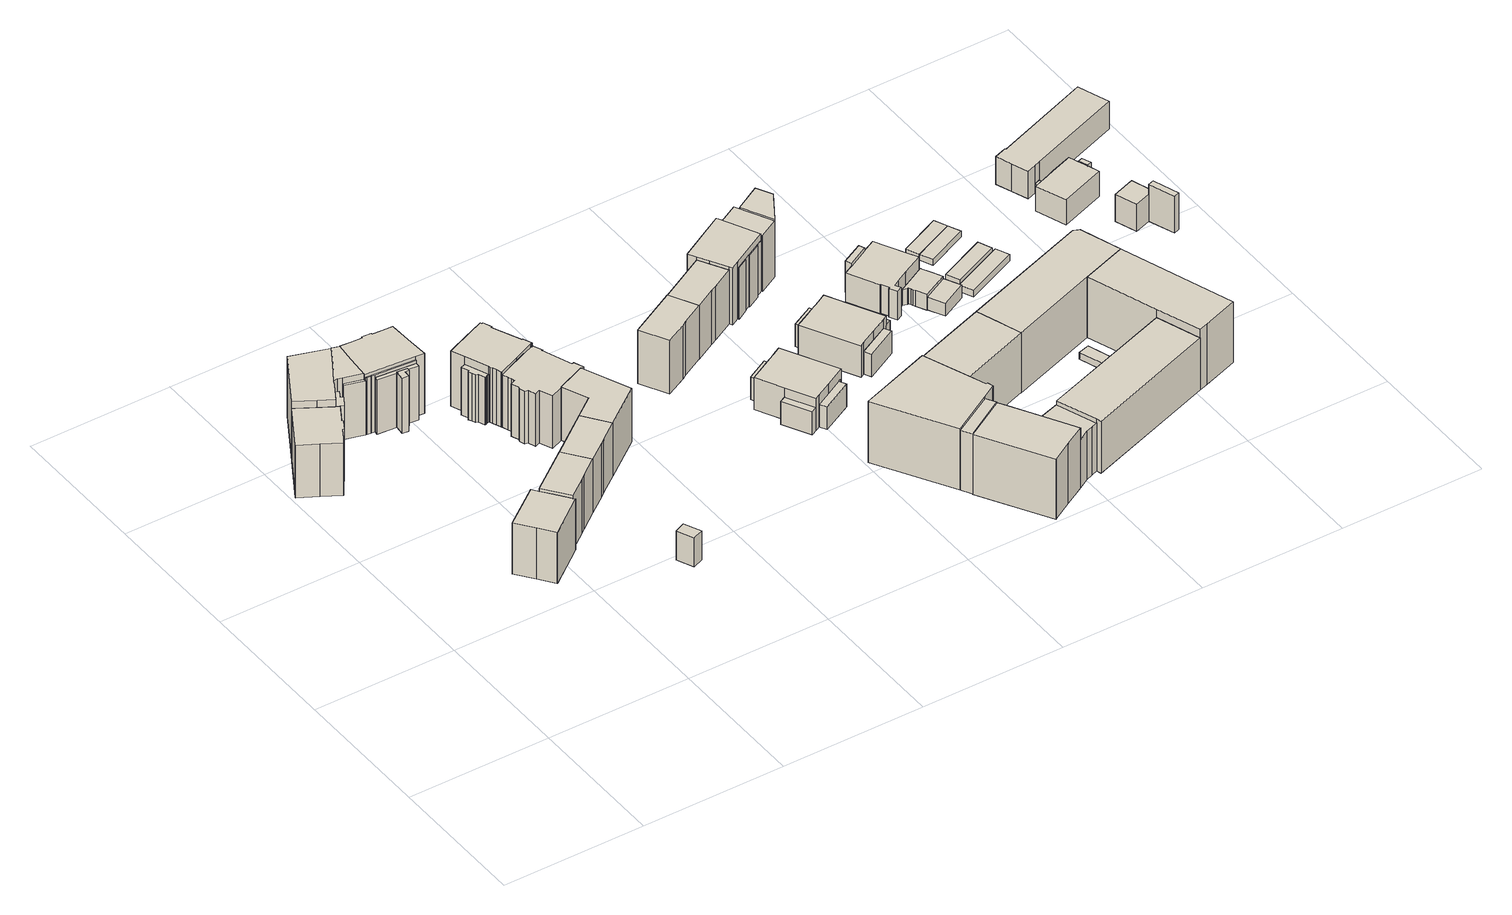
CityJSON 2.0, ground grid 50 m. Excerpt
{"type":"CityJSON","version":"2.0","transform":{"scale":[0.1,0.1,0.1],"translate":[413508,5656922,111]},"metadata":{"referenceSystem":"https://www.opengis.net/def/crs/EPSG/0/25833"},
"CityObjects":{
"building1":{"type":"Building","attributes":{"Dachtyp_tdc":"tdcGableRoof","Gemeindeschluessel":14612000,"Dachneigung":35.31,"QualitaetDacherkennung":73,"Geometrietyp2DReferenz":"3000","measuredHeight":22.69,"function":"31001_9998","roofType":"3100"},"geometry":[{"type":"Solid","lod":"1","boundaries":[[[[0,1,2,3,4,5,6,7,8,9,10,11,12,13]],[[14,15,16,17,18,19,20,21,22,23,24,25,26,27]],[[13,15,14,0]],[[12,16,15,13]],[[11,17,16,12]],[[10,18,17,11]],[[9,19,18,10]],[[8,20,19,9]],[[7,21,20,8]],[[6,22,21,7]],[[5,23,22,6]],[[4,24,23,5]],[[3,25,24,4]],[[2,26,25,3]],[[1,27,26,2]],[[0,14,27,1]]]]}]},
"building2":{"type":"Building","attributes":{"Dachtyp_tdc":"tdcGableRoof","Gemeindeschluessel":14612000,"Dachneigung":36.36,"QualitaetDacherkennung":55,"Geometrietyp2DReferenz":"3000","measuredHeight":22.21,"function":"31001_9998","roofType":"3100"},"geometry":[{"type":"Solid","lod":"1","boundaries":[[[[28,29,30,31,32,33,34,35,36,37]],[[38,39,40,41,42,43,44,45,46,47]],[[37,39,38,28]],[[36,40,39,37]],[[35,41,40,36]],[[34,42,41,35]],[[33,43,42,34]],[[32,44,43,33]],[[31,45,44,32]],[[30,46,45,31]],[[29,47,46,30]],[[28,38,47,29]]]]}]},
"building3":{"type":"Building","attributes":{"Gemeindeschluessel":14612000,"Geometrietyp2DReferenz":"3000","function":"31001_9998","roofType":"9999"},"children":["building3-1","building3-2","building3-3","building3-4"]},
"building3-1":{"type":"BuildingPart","attributes":{"Dachtyp_tdc":"tdcPolyFlatRoof","Dachneigung":39.65,"QualitaetDacherkennung":44,"Geometrietyp2DReferenz":"3000","measuredHeight":21.25,"roofType":"2100"},"parents":["building3"],"geometry":[{"type":"Solid","lod":"1","boundaries":[[[[48,49,50,51,52,53,54,55,56]],[[57,58,59,60,61,62,63,64,65]],[[56,58,57,48]],[[55,59,58,56]],[[54,60,59,55]],[[53,61,60,54]],[[52,62,61,53]],[[51,63,62,52]],[[50,64,63,51]],[[49,65,64,50]],[[48,57,65,49]]]]}]},
"building3-2":{"type":"BuildingPart","attributes":{"Dachtyp_tdc":"tdcPolyFlatRoof","Dachneigung":41.98,"QualitaetDacherkennung":33,"Geometrietyp2DReferenz":"3000","measuredHeight":20.98,"roofType":"2100"},"parents":["building3"],"geometry":[{"type":"Solid","lod":"1","boundaries":[[[[66,67,68,69]],[[70,71,72,73]],[[69,71,70,66]],[[68,72,71,69]],[[67,73,72,68]],[[66,70,73,67]]]]}]},
"building3-3":{"type":"BuildingPart","attributes":{"Dachtyp_tdc":"tdcGableRoof","Dachneigung":32.67,"QualitaetDacherkennung":78,"Geometrietyp2DReferenz":"3000","measuredHeight":25.45,"roofType":"3100"},"parents":["building3"],"geometry":[{"type":"Solid","lod":"1","boundaries":[[[[74,75,76,77,78,79,80,81]],[[82,83,84,85,86,87,72,71]],[[81,83,82,74]],[[80,84,83,81]],[[79,85,84,80]],[[78,86,85,79]],[[77,87,86,78]],[[76,72,87,77]],[[75,71,72,76]],[[74,82,71,75]]]]}]},
"building3-4":{"type":"BuildingPart","attributes":{"Dachtyp_tdc":"tdcHipAndGableRoof","Dachneigung":36.33,"QualitaetDacherkennung":55,"Geometrietyp2DReferenz":"3000","measuredHeight":25.47,"roofType":"5000"},"parents":["building3"],"geometry":[{"type":"Solid","lod":"1","boundaries":[[[[88,89,90,91,92,93,94]],[[57,95,96,97,85,83,58]],[[94,95,57,88]],[[93,96,95,94]],[[92,97,96,93]],[[91,85,97,92]],[[90,83,85,91]],[[89,58,83,90]],[[88,57,58,89]]]]}]},
"building4":{"type":"Building","attributes":{"Dachtyp_tdc":"tdcFreeFormRoof","Gemeindeschluessel":14612000,"Dachneigung":35.88,"QualitaetDacherkennung":90,"Geometrietyp2DReferenz":"3000","measuredHeight":22.36,"function":"31001_9998","roofType":"5000"},"geometry":[{"type":"Solid","lod":"1","boundaries":[[[[98,99,100,101,102,103]],[[44,104,105,106,107,46]],[[103,104,44,98]],[[102,105,104,103]],[[101,106,105,102]],[[100,107,106,101]],[[99,46,107,100]],[[98,44,46,99]]]]}]},
"building5":{"type":"Building","attributes":{"Dachtyp_tdc":"tdcPolyFlatRoof","Gemeindeschluessel":14612000,"Dachneigung":26.09,"QualitaetDacherkennung":48,"Geometrietyp2DReferenz":"3000","measuredHeight":21.82,"function":"31001_9998","roofType":"2100"},"geometry":[{"type":"Solid","lod":"1","boundaries":[[[[108,109,110,111,112,113]],[[114,115,116,117,118,119]],[[113,115,114,108]],[[112,116,115,113]],[[111,117,116,112]],[[110,118,117,111]],[[109,119,118,110]],[[108,114,119,109]]]]}]},
"building6":{"type":"Building","attributes":{"Gemeindeschluessel":14612000,"Geometrietyp2DReferenz":"3000","function":"31001_9998","roofType":"9999"},"children":["building6-1","building6-2","building6-3"]},
"building6-1":{"type":"BuildingPart","attributes":{"Dachtyp_tdc":"tdcPolyFlatRoof","Dachneigung":40.13,"QualitaetDacherkennung":38,"Geometrietyp2DReferenz":"3000","measuredHeight":21.19,"roofType":"2100"},"parents":["building6"],"geometry":[{"type":"Solid","lod":"1","boundaries":[[[[120,121,122,123,124,125]],[[126,127,128,129,130,131]],[[125,127,126,120]],[[124,128,127,125]],[[123,129,128,124]],[[122,130,129,123]],[[121,131,130,122]],[[120,126,131,121]]]]}]},
"building6-2":{"type":"BuildingPart","attributes":{"Dachtyp_tdc":"tdcGableRoof","Dachneigung":31.63,"QualitaetDacherkennung":46,"Geometrietyp2DReferenz":"3000","measuredHeight":25.55,"roofType":"3100"},"parents":["building6"],"geometry":[{"type":"Solid","lod":"1","boundaries":[[[[132,133,134,135,136,137,138,139,140,141,142,143,144]],[[145,146,86,147,148,149,150,151,152,153,154,155,156]],[[144,146,145,132]],[[143,86,146,144]],[[142,147,86,143]],[[141,148,147,142]],[[140,149,148,141]],[[139,150,149,140]],[[138,151,150,139]],[[137,152,151,138]],[[136,153,152,137]],[[135,154,153,136]],[[134,155,154,135]],[[133,156,155,134]],[[132,145,156,133]]]]}]},
"building6-3":{"type":"BuildingPart","attributes":{"Dachtyp_tdc":"tdcFreeFormRoof","Dachneigung":65.39,"QualitaetDacherkennung":23,"Geometrietyp2DReferenz":"3000","measuredHeight":21.94,"roofType":"5000"},"parents":["building6"],"geometry":[{"type":"Solid","lod":"1","boundaries":[[[[157,158,159,160,161,162,163,164]],[[165,166,73,145,156,126,131,167]],[[164,166,165,157]],[[163,73,166,164]],[[162,145,73,163]],[[161,156,145,162]],[[160,126,156,161]],[[159,131,126,160]],[[158,167,131,159]],[[157,165,167,158]]]]}]},
"building7":{"type":"Building","attributes":{"Dachtyp_tdc":"tdcPolyFlatRoof","Gemeindeschluessel":14612000,"Dachneigung":0,"QualitaetDacherkennung":71,"Geometrietyp2DReferenz":"3000","measuredHeight":11.04,"function":"31001_9998","roofType":"1000"},"geometry":[{"type":"Solid","lod":"1","boundaries":[[[[168,169,170,171]],[[172,173,174,175]],[[171,173,172,168]],[[170,174,173,171]],[[169,175,174,170]],[[168,172,175,169]]]]}]},
"building8":{"type":"Building","attributes":{"Dachtyp_tdc":"tdcFreeFormRoof","Gemeindeschluessel":14612000,"Dachneigung":35.98,"QualitaetDacherkennung":86,"Geometrietyp2DReferenz":"3000","measuredHeight":22.33,"function":"31001_9998","roofType":"5000"},"geometry":[{"type":"Solid","lod":"1","boundaries":[[[[176,177,178,179,180,181]],[[182,183,184,185,186,187]],[[181,183,182,176]],[[180,184,183,181]],[[179,185,184,180]],[[178,186,185,179]],[[177,187,186,178]],[[176,182,187,177]]]]}]},
"building9":{"type":"Building","attributes":{"Gemeindeschluessel":14612000,"Geometrietyp2DReferenz":"3000","function":"31001_9998","roofType":"9999"},"children":["building9-1","building9-2"]},
"building9-1":{"type":"BuildingPart","attributes":{"Dachtyp_tdc":"tdcGableRoof","Dachneigung":42.3,"QualitaetDacherkennung":23,"Geometrietyp2DReferenz":"3000","measuredHeight":20.01,"roofType":"3100"},"parents":["building9"],"geometry":[{"type":"Solid","lod":"1","boundaries":[[[[188,189,190,191,192,193,194,195,196,197,198,199,200]],[[201,202,203,204,205,206,207,208,209,210,211,212,213]],[[200,201,213,188]],[[199,202,201,200]],[[198,203,202,199]],[[197,204,203,198]],[[196,205,204,197]],[[195,206,205,196]],[[194,207,206,195]],[[193,208,207,194]],[[192,209,208,193]],[[191,210,209,192]],[[190,211,210,191]],[[189,212,211,190]],[[188,213,212,189]]]]}]},
"building9-2":{"type":"BuildingPart","attributes":{"Dachtyp_tdc":"tdcGableRoof","Dachneigung":34.05,"QualitaetDacherkennung":69,"Geometrietyp2DReferenz":"3000","measuredHeight":23.84,"roofType":"3100"},"parents":["building9"],"geometry":[{"type":"Solid","lod":"1","boundaries":[[[[214,215,216,217,218,219,220,221,222,223,224,225,226,227,228,229,230,231,232,233,234]],[[235,236,237,213,211,238,239,240,241,242,243,244,245,246,247,248,249,250,251,252,253]],[[234,236,235,214]],[[233,237,236,234]],[[232,213,237,233]],[[231,211,213,232]],[[230,238,211,231]],[[229,239,238,230]],[[228,240,239,229]],[[227,241,240,228]],[[226,242,241,227]],[[225,243,242,226]],[[224,244,243,225]],[[223,245,244,224]],[[222,246,245,223]],[[221,247,246,222]],[[220,248,247,221]],[[219,249,248,220]],[[218,250,249,219]],[[217,251,250,218]],[[216,252,251,217]],[[215,253,252,216]],[[214,235,253,215]]]]}]},
"building10":{"type":"Building","attributes":{"Dachtyp_tdc":"tdcFreeFormRoof","Gemeindeschluessel":14612000,"Dachneigung":34.98,"QualitaetDacherkennung":69,"Geometrietyp2DReferenz":"3000","measuredHeight":23.75,"function":"31001_9998","roofType":"5000"},"geometry":[{"type":"Solid","lod":"1","boundaries":[[[[254,255,256,257,258,259,260,261,262,263,264,265,266,267,268,269,270,271,272,273,274,275,276,277,278,279,280]],[[281,282,283,284,285,252,250,286,287,288,289,290,291,292,293,294,295,296,297,298,299,300,301,302,303,304,305]],[[280,282,281,254]],[[279,283,282,280]],[[278,284,283,279]],[[277,285,284,278]],[[276,252,285,277]],[[275,250,252,276]],[[274,286,250,275]],[[273,287,286,274]],[[272,288,287,273]],[[271,289,288,272]],[[270,290,289,271]],[[269,291,290,270]],[[268,292,291,269]],[[267,293,292,268]],[[266,294,293,267]],[[265,295,294,266]],[[264,296,295,265]],[[263,297,296,264]],[[262,298,297,263]],[[261,299,298,262]],[[260,300,299,261]],[[259,301,300,260]],[[258,302,301,259]],[[257,303,302,258]],[[256,304,303,257]],[[255,305,304,256]],[[254,281,305,255]]]]}]},
"building11":{"type":"Building","attributes":{"Dachtyp_tdc":"tdcFreeFormRoof","Gemeindeschluessel":14612000,"Dachneigung":35.42,"QualitaetDacherkennung":85,"Geometrietyp2DReferenz":"3000","measuredHeight":22.33,"function":"31001_9998","roofType":"5000"},"geometry":[{"type":"Solid","lod":"1","boundaries":[[[[306,307,308,309,310,311,312,313]],[[183,314,315,316,317,318,319,184]],[[313,314,183,306]],[[312,315,314,313]],[[311,316,315,312]],[[310,317,316,311]],[[309,318,317,310]],[[308,319,318,309]],[[307,184,319,308]],[[306,183,184,307]]]]}]},
"building12":{"type":"Building","attributes":{"Dachtyp_tdc":"tdcFreeFormRoof","Gemeindeschluessel":14612000,"Dachneigung":34.16,"QualitaetDacherkennung":70,"Geometrietyp2DReferenz":"3000","measuredHeight":22.18,"function":"31001_9998","roofType":"5000"},"geometry":[{"type":"Solid","lod":"1","boundaries":[[[[320,321,322,323,324,325]],[[326,327,328,329,330,331]],[[325,327,326,320]],[[324,328,327,325]],[[323,329,328,324]],[[322,330,329,323]],[[321,331,330,322]],[[320,326,331,321]]]]}]},
"building13":{"type":"Building","attributes":{"Gemeindeschluessel":14612000,"Geometrietyp2DReferenz":"3000","function":"31001_9998","roofType":"9999"},"children":["building13-1","building13-2","building13-3","building13-4"]},
"building13-1":{"type":"BuildingPart","attributes":{"Dachtyp_tdc":"tdcPolyFlatRoof","Dachneigung":0,"QualitaetDacherkennung":29,"Geometrietyp2DReferenz":"3000","measuredHeight":8.65,"roofType":"1000"},"parents":["building13"],"geometry":[{"type":"Solid","lod":"1","boundaries":[[[[332,333,334,335]],[[336,337,338,339]],[[334,337,336,335]],[[333,338,337,334]],[[332,339,338,333]],[[335,336,339,332]]]]}]},
"building13-2":{"type":"BuildingPart","attributes":{"Dachtyp_tdc":"tdcGableRoof","Dachneigung":13.78,"QualitaetDacherkennung":49,"Geometrietyp2DReferenz":"3000","measuredHeight":13.21,"roofType":"3100"},"parents":["building13"],"geometry":[{"type":"Solid","lod":"1","boundaries":[[[[340,341,342,343,344,345,346,347,348,349,350]],[[351,352,353,336,354,339,355,356,357,358,359]],[[350,352,351,340]],[[349,353,352,350]],[[348,336,353,349]],[[347,354,336,348]],[[346,339,354,347]],[[345,355,339,346]],[[344,356,355,345]],[[343,357,356,344]],[[342,358,357,343]],[[341,359,358,342]],[[340,351,359,341]]]]}]},
"building13-3":{"type":"BuildingPart","attributes":{"Dachtyp_tdc":"tdcPolyFlatRoof","Dachneigung":0,"QualitaetDacherkennung":49,"Geometrietyp2DReferenz":"3000","measuredHeight":8.62,"roofType":"1000"},"parents":["building13"],"geometry":[{"type":"Solid","lod":"1","boundaries":[[[[360,361,362,363]],[[364,352,351,365]],[[363,352,364,360]],[[362,351,352,363]],[[361,365,351,362]],[[360,364,365,361]]]]}]},
"building13-4":{"type":"BuildingPart","attributes":{"Dachtyp_tdc":"tdcPolyFlatRoof","Dachneigung":0,"QualitaetDacherkennung":51,"Geometrietyp2DReferenz":"3000","measuredHeight":8.68,"roofType":"1000"},"parents":["building13"],"geometry":[{"type":"Solid","lod":"1","boundaries":[[[[366,367,368,369,370]],[[371,359,357,372,373]],[[370,359,371,366]],[[369,357,359,370]],[[368,372,357,369]],[[367,373,372,368]],[[366,371,373,367]]]]}]},
"building14":{"type":"Building","attributes":{"Dachtyp_tdc":"tdcFreeFormRoof","Gemeindeschluessel":14612000,"Dachneigung":34.23,"QualitaetDacherkennung":70,"Geometrietyp2DReferenz":"3000","measuredHeight":22.26,"function":"31001_9998","roofType":"5000"},"geometry":[{"type":"Solid","lod":"1","boundaries":[[[[374,375,376,377,378,379]],[[380,381,382,383,384,385]],[[379,381,380,374]],[[378,382,381,379]],[[377,383,382,378]],[[376,384,383,377]],[[375,385,384,376]],[[374,380,385,375]]]]}]},
"building15":{"type":"Building","attributes":{"Gemeindeschluessel":14612000,"Geometrietyp2DReferenz":"3000","function":"31001_9998","roofType":"9999"},"children":["building15-1","building15-2","building15-3"]},
"building15-1":{"type":"BuildingPart","attributes":{"Dachtyp_tdc":"tdcTentRoof","Dachneigung":13.15,"QualitaetDacherkennung":37,"Geometrietyp2DReferenz":"3000","measuredHeight":24.81,"roofType":"3500"},"parents":["building15"],"geometry":[{"type":"Solid","lod":"1","boundaries":[[[[386,387,388,389,390,391,392,393,394]],[[395,396,397,398,399,400,401,402,403]],[[394,396,395,386]],[[393,397,396,394]],[[392,398,397,393]],[[391,399,398,392]],[[390,400,399,391]],[[389,401,400,390]],[[388,402,401,389]],[[387,403,402,388]],[[386,395,403,387]]]]}]},
"building15-2":{"type":"BuildingPart","attributes":{"Dachtyp_tdc":"tdcGableRoof","Dachneigung":13.7,"QualitaetDacherkennung":75,"Geometrietyp2DReferenz":"3000","measuredHeight":23.92,"roofType":"3100"},"parents":["building15"],"geometry":[{"type":"Solid","lod":"1","boundaries":[[[[404,405,406,407,408,409]],[[396,410,395,411,412,413]],[[409,410,396,404]],[[408,395,410,409]],[[407,411,395,408]],[[406,412,411,407]],[[405,413,412,406]],[[404,396,413,405]]]]}]},
"building15-3":{"type":"BuildingPart","attributes":{"Dachtyp_tdc":"tdcCutGableRoof","Dachneigung":13.79,"QualitaetDacherkennung":59,"Geometrietyp2DReferenz":"3000","measuredHeight":23.78,"roofType":"9999"},"parents":["building15"],"geometry":[{"type":"Solid","lod":"1","boundaries":[[[[414,415,416,417]],[[418,402,401,419]],[[417,402,418,414]],[[416,401,402,417]],[[415,419,401,416]],[[414,418,419,415]]]]}]},
"building16":{"type":"Building","attributes":{"Gemeindeschluessel":14612000,"Geometrietyp2DReferenz":"3000","function":"31001_9998","roofType":"9999"},"children":["building16-1","building16-2","building16-3"]},
"building16-1":{"type":"BuildingPart","attributes":{"Dachtyp_tdc":"tdcGableRoof","Dachneigung":25.93,"QualitaetDacherkennung":71,"Geometrietyp2DReferenz":"3000","measuredHeight":23.62,"roofType":"3100"},"parents":["building16"],"geometry":[{"type":"Solid","lod":"1","boundaries":[[[[420,421,422,423,424,425,426,427,428,429,430]],[[431,432,433,434,435,436,437,438,439,440,441]],[[430,432,431,420]],[[429,433,432,430]],[[428,434,433,429]],[[427,435,434,428]],[[426,436,435,427]],[[425,437,436,426]],[[424,438,437,425]],[[423,439,438,424]],[[422,440,439,423]],[[421,441,440,422]],[[420,431,441,421]]]]}]},
"building16-2":{"type":"BuildingPart","attributes":{"Dachtyp_tdc":"tdcPolyFlatRoof","Dachneigung":13.48,"QualitaetDacherkennung":4,"Geometrietyp2DReferenz":"3000","measuredHeight":21.33,"roofType":"2100"},"parents":["building16"],"geometry":[{"type":"Solid","lod":"1","boundaries":[[[[442,443,444,445,446,447,448,449,450,451]],[[440,452,453,454,455,456,457,458,459,441]],[[451,452,440,442]],[[450,453,452,451]],[[449,454,453,450]],[[448,455,454,449]],[[447,456,455,448]],[[446,457,456,447]],[[445,458,457,446]],[[444,459,458,445]],[[443,441,459,444]],[[442,440,441,443]]]]}]},
"building16-3":{"type":"BuildingPart","attributes":{"Dachtyp_tdc":"tdcPolyFlatRoof","Dachneigung":0,"QualitaetDacherkennung":0,"Geometrietyp2DReferenz":"3000","measuredHeight":3.02,"roofType":"9999"},"parents":["building16"],"geometry":[{"type":"Solid","lod":"1","boundaries":[[[[460,461,462,463,464,465,466,467,468,469,470]],[[471,472,473,474,475,476,477,478,479,436,435]],[[470,472,471,460]],[[469,473,472,470]],[[468,474,473,469]],[[467,475,474,468]],[[466,476,475,467]],[[465,477,476,466]],[[464,478,477,465]],[[463,479,478,464]],[[462,436,479,463]],[[461,435,436,462]],[[460,471,435,461]]]]}]},
"building17":{"type":"Building","attributes":{"Gemeindeschluessel":14612000,"Geometrietyp2DReferenz":"3000","function":"31001_9998","roofType":"9999"},"children":["building17-1","building17-2","building17-3","building17-4"]},
"building17-1":{"type":"BuildingPart","attributes":{"Dachtyp_tdc":"tdcPolyFlatRoof","Dachneigung":0,"QualitaetDacherkennung":28,"Geometrietyp2DReferenz":"3000","measuredHeight":8.62,"roofType":"1000"},"parents":["building17"],"geometry":[{"type":"Solid","lod":"1","boundaries":[[[[480,481,482,483]],[[484,485,486,487]],[[483,485,484,480]],[[482,486,485,483]],[[481,487,486,482]],[[480,484,487,481]]]]}]},
"building17-2":{"type":"BuildingPart","attributes":{"Dachtyp_tdc":"tdcPolyFlatRoof","Dachneigung":0,"QualitaetDacherkennung":45,"Geometrietyp2DReferenz":"3000","measuredHeight":8.62,"roofType":"1000"},"parents":["building17"],"geometry":[{"type":"Solid","lod":"1","boundaries":[[[[488,489,490,491]],[[492,493,494,495]],[[491,493,492,488]],[[490,494,493,491]],[[489,495,494,490]],[[488,492,495,489]]]]}]},
"building17-3":{"type":"BuildingPart","attributes":{"Dachtyp_tdc":"tdcPolyFlatRoof","Dachneigung":0,"QualitaetDacherkennung":46,"Geometrietyp2DReferenz":"3000","measuredHeight":8.62,"roofType":"1000"},"parents":["building17"],"geometry":[{"type":"Solid","lod":"1","boundaries":[[[[496,497,498,499]],[[500,501,502,503]],[[499,501,500,496]],[[498,502,501,499]],[[497,503,502,498]],[[496,500,503,497]]]]}]},
"building17-4":{"type":"BuildingPart","attributes":{"Dachtyp_tdc":"tdcGableRoof","Dachneigung":15.71,"QualitaetDacherkennung":50,"Geometrietyp2DReferenz":"3000","measuredHeight":13.18,"roofType":"3100"},"parents":["building17"],"geometry":[{"type":"Solid","lod":"1","boundaries":[[[[504,505,506,507,508,509,510,511,512,513,514]],[[515,516,484,517,487,518,492,495,500,519,503]],[[514,516,515,504]],[[513,484,516,514]],[[512,517,484,513]],[[511,487,517,512]],[[510,518,487,511]],[[509,492,518,510]],[[508,495,492,509]],[[507,500,495,508]],[[506,519,500,507]],[[505,503,519,506]],[[504,515,503,505]]]]}]},
"building18":{"type":"Building","attributes":{"Gemeindeschluessel":14612000,"Geometrietyp2DReferenz":"3000","function":"31001_9998","roofType":"9999"},"children":["building18-1","building18-2"]},
"building18-1":{"type":"BuildingPart","attributes":{"Dachtyp_tdc":"tdcFreeFormRoof","Dachneigung":26.06,"QualitaetDacherkennung":62,"Geometrietyp2DReferenz":"3000","measuredHeight":22.96,"roofType":"5000"},"parents":["building18"],"geometry":[{"type":"Solid","lod":"1","boundaries":[[[[520,521,522,523,524]],[[525,526,452,527,528]],[[524,526,525,520]],[[523,452,526,524]],[[522,527,452,523]],[[521,528,527,522]],[[520,525,528,521]]]]}]},
"building18-2":{"type":"BuildingPart","attributes":{"Dachtyp_tdc":"tdcFreeFormRoof","Dachneigung":39.88,"QualitaetDacherkennung":30,"Geometrietyp2DReferenz":"3000","measuredHeight":23.99,"roofType":"5000"},"parents":["building18"],"geometry":[{"type":"Solid","lod":"1","boundaries":[[[[529,530,531,532]],[[533,534,535,536]],[[532,534,533,529]],[[531,535,534,532]],[[530,536,535,531]],[[529,533,536,530]]]]}]},
"building19":{"type":"Building","attributes":{"Gemeindeschluessel":14612000,"Geometrietyp2DReferenz":"3000","function":"31001_9998","roofType":"9999"},"children":["building19-1","building19-2","building19-3","building19-4","building19-5","building19-6"]},
"building19-1":{"type":"BuildingPart","attributes":{"Dachtyp_tdc":"tdcGableRoof","Dachneigung":13.9,"QualitaetDacherkennung":76,"Geometrietyp2DReferenz":"3000","measuredHeight":20.76,"roofType":"3100"},"parents":["building19"],"geometry":[{"type":"Solid","lod":"1","boundaries":[[[[537,538,539,540,541]],[[542,543,544,545,546]],[[541,543,542,537]],[[540,544,543,541]],[[539,545,544,540]],[[538,546,545,539]],[[537,542,546,538]]]]}]},
"building19-2":{"type":"BuildingPart","attributes":{"Dachtyp_tdc":"tdcHipAndGableRoof","Dachneigung":26.13,"QualitaetDacherkennung":16,"Geometrietyp2DReferenz":"3000","measuredHeight":20.29,"roofType":"5000"},"parents":["building19"],"geometry":[{"type":"Solid","lod":"1","boundaries":[[[[547,548,549,550,551,552,553]],[[554,555,556,557,544,543,558]],[[553,555,554,547]],[[552,556,555,553]],[[551,557,556,552]],[[550,544,557,551]],[[549,543,544,550]],[[548,558,543,549]],[[547,554,558,548]]]]}]},
"building19-3":{"type":"BuildingPart","attributes":{"Dachtyp_tdc":"tdcGableRoof","Dachneigung":13.88,"QualitaetDacherkennung":68,"Geometrietyp2DReferenz":"3000","measuredHeight":23.99,"roofType":"3100"},"parents":["building19"],"geometry":[{"type":"Solid","lod":"1","boundaries":[[[[559,560,561,562,563,564]],[[565,566,546,545,567,568]],[[564,566,565,559]],[[563,546,566,564]],[[562,545,546,563]],[[561,567,545,562]],[[560,568,567,561]],[[559,565,568,560]]]]}]},
"building19-4":{"type":"BuildingPart","attributes":{"Dachtyp_tdc":"tdcGableRoof","Dachneigung":13.02,"QualitaetDacherkennung":53,"Geometrietyp2DReferenz":"3000","measuredHeight":23.73,"roofType":"3100"},"parents":["building19"],"geometry":[{"type":"Solid","lod":"1","boundaries":[[[[569,570,571,572,573,574,575,576,577]],[[556,555,578,579,580,581,582,583,584]],[[577,556,584,569]],[[576,555,556,577]],[[575,578,555,576]],[[574,579,578,575]],[[573,580,579,574]],[[572,581,580,573]],[[571,582,581,572]],[[570,583,582,571]],[[569,584,583,570]]]]}]},
"building19-5":{"type":"BuildingPart","attributes":{"Dachtyp_tdc":"tdcPolyFlatRoof","Dachneigung":0,"QualitaetDacherkennung":66,"Geometrietyp2DReferenz":"3000","measuredHeight":4.47,"roofType":"1000"},"parents":["building19"],"geometry":[{"type":"Solid","lod":"1","boundaries":[[[[585,586,587,588]],[[556,584,589,557]],[[588,584,556,585]],[[587,589,584,588]],[[586,557,589,587]],[[585,556,557,586]]]]}]},
"building19-6":{"type":"BuildingPart","attributes":{"Dachtyp_tdc":"tdcFreeFormRoof","Dachneigung":13.72,"QualitaetDacherkennung":58,"Geometrietyp2DReferenz":"3000","measuredHeight":23.98,"roofType":"5000"},"parents":["building19"],"geometry":[{"type":"Solid","lod":"1","boundaries":[[[[560,590,591,407,405,561]],[[568,567,592,593,594,595]],[[561,567,568,560]],[[405,592,567,561]],[[407,593,592,405]],[[591,594,593,407]],[[590,595,594,591]],[[560,568,595,590]]]]}]},
"building20":{"type":"Building","attributes":{"Gemeindeschluessel":14612000,"Geometrietyp2DReferenz":"3000","function":"31001_9998","roofType":"9999"},"children":["building20-1","building20-2","building20-3","building20-4"]},
"building20-1":{"type":"BuildingPart","attributes":{"Dachtyp_tdc":"tdcHipAndGableRoof","Dachneigung":12.55,"QualitaetDacherkennung":62,"Geometrietyp2DReferenz":"3000","measuredHeight":6.81,"roofType":"5000"},"parents":["building20"],"geometry":[{"type":"Solid","lod":"1","boundaries":[[[[596,597,598,599,600,601,602,603,604,605,606,607,608,609,610,611]],[[612,613,614,615,616,617,618,619,620,621,622,623,624,625,626,627]],[[611,613,612,596]],[[610,614,613,611]],[[609,615,614,610]],[[608,616,615,609]],[[607,617,616,608]],[[606,618,617,607]],[[605,619,618,606]],[[604,620,619,605]],[[603,621,620,604]],[[602,622,621,603]],[[601,623,622,602]],[[600,624,623,601]],[[599,625,624,600]],[[598,626,625,599]],[[597,627,626,598]],[[596,612,627,597]]]]}]},
"building20-2":{"type":"BuildingPart","attributes":{"Dachtyp_tdc":"tdcPolyFlatRoof","Dachneigung":19.12,"QualitaetDacherkennung":31,"Geometrietyp2DReferenz":"3000","measuredHeight":12.17,"roofType":"2100"},"parents":["building20"],"geometry":[{"type":"Solid","lod":"1","boundaries":[[[[628,629,630,631]],[[632,633,634,635]],[[631,633,632,628]],[[630,634,633,631]],[[629,635,634,630]],[[628,632,635,629]]]]}]},
"building20-3":{"type":"BuildingPart","attributes":{"Dachtyp_tdc":"tdcGableRoof","Dachneigung":19.13,"QualitaetDacherkennung":29,"Geometrietyp2DReferenz":"3000","measuredHeight":12.84,"roofType":"3100"},"parents":["building20"],"geometry":[{"type":"Solid","lod":"1","boundaries":[[[[636,637,638,639,640,641,642,643,644,645,646,647,648,649,650,651,652,653,654,655]],[[656,657,658,659,660,626,661,624,623,662,663,664,665,666,667,668,669,634,670,633]],[[655,657,656,636]],[[654,658,657,655]],[[653,659,658,654]],[[652,660,659,653]],[[651,626,660,652]],[[650,661,626,651]],[[649,624,661,650]],[[648,623,624,649]],[[647,662,623,648]],[[646,663,662,647]],[[645,664,663,646]],[[644,665,664,645]],[[643,666,665,644]],[[642,667,666,643]],[[641,668,667,642]],[[640,669,668,641]],[[639,634,669,640]],[[638,670,634,639]],[[637,633,670,638]],[[636,656,633,637]]]]}]},
"building20-4":{"type":"BuildingPart","attributes":{"Dachtyp_tdc":"tdcFreeFormRoof","Dachneigung":55.84,"QualitaetDacherkennung":17,"Geometrietyp2DReferenz":"3000","measuredHeight":6.13,"roofType":"5000"},"parents":["building20"],"geometry":[{"type":"Solid","lod":"1","boundaries":[[[[671,672,673,674]],[[675,626,660,676]],[[674,626,675,671]],[[673,660,626,674]],[[672,676,660,673]],[[671,675,676,672]]]]}]},
"building21":{"type":"Building","attributes":{"Dachtyp_tdc":"tdcPolyFlatRoof","Gemeindeschluessel":14612000,"Dachneigung":0,"QualitaetDacherkennung":0,"Geometrietyp2DReferenz":"3000","BezugspunktDach":"2000","measuredHeight":3,"function":"31001_2463"},"geometry":[{"type":"Solid","lod":"1","boundaries":[[[[677,678,679,680]],[[681,682,683,684]],[[680,682,681,677]],[[679,683,682,680]],[[678,684,683,679]],[[677,681,684,678]]]]}]},
"building22":{"type":"Building","attributes":{"Dachtyp_tdc":"tdcPolyFlatRoof","Gemeindeschluessel":14612000,"Dachneigung":0,"QualitaetDacherkennung":55,"Geometrietyp2DReferenz":"3000","measuredHeight":4.94,"function":"31001_9998","roofType":"1000"},"geometry":[{"type":"Solid","lod":"1","boundaries":[[[[685,686,687,688]],[[689,690,691,692]],[[688,690,689,685]],[[687,691,690,688]],[[686,692,691,687]],[[685,689,692,686]]]]}]},
"building23":{"type":"Building","attributes":{"Dachtyp_tdc":"tdcPolyFlatRoof","Gemeindeschluessel":14612000,"Dachneigung":0,"QualitaetDacherkennung":92,"Geometrietyp2DReferenz":"3000","measuredHeight":2.58,"function":"31001_9998","roofType":"1000"},"geometry":[{"type":"Solid","lod":"1","boundaries":[[[[693,694,695,696]],[[697,698,699,700]],[[696,698,697,693]],[[695,699,698,696]],[[694,700,699,695]],[[693,697,700,694]]]]}]},
"building24":{"type":"Building","attributes":{"Dachtyp_tdc":"tdcPolyFlatRoof","Gemeindeschluessel":14612000,"Dachneigung":3.71,"QualitaetDacherkennung":80,"Geometrietyp2DReferenz":"3000","measuredHeight":2.63,"function":"31001_2463","roofType":"2100"},"geometry":[{"type":"Solid","lod":"1","boundaries":[[[[701,702,703,704]],[[705,706,707,708]],[[704,706,705,701]],[[703,707,706,704]],[[702,708,707,703]],[[701,705,708,702]]]]}]},
"building25":{"type":"Building","attributes":{"Dachtyp_tdc":"tdcPolyFlatRoof","Gemeindeschluessel":14612000,"Dachneigung":3,"QualitaetDacherkennung":70,"Geometrietyp2DReferenz":"3000","measuredHeight":2.37,"function":"31001_2463","roofType":"2100"},"geometry":[{"type":"Solid","lod":"1","boundaries":[[[[709,710,711,712]],[[713,714,715,716]],[[712,714,713,709]],[[711,715,714,712]],[[710,716,715,711]],[[709,713,716,710]]]]}]},
"building26":{"type":"Building","attributes":{"Dachtyp_tdc":"tdcPolyFlatRoof","Gemeindeschluessel":14612000,"Dachneigung":0,"QualitaetDacherkennung":83,"Geometrietyp2DReferenz":"3000","measuredHeight":2.26,"function":"31001_2463","roofType":"1000"},"geometry":[{"type":"Solid","lod":"1","boundaries":[[[[717,718,719,720]],[[721,722,723,724]],[[720,722,721,717]],[[719,723,722,720]],[[718,724,723,719]],[[717,721,724,718]]]]}]},
"building27":{"type":"Building","attributes":{"Dachtyp_tdc":"tdcPolyFlatRoof","Gemeindeschluessel":14612000,"Dachneigung":3.03,"QualitaetDacherkennung":76,"Geometrietyp2DReferenz":"3000","measuredHeight":2.35,"function":"31001_2463","roofType":"2100"},"geometry":[{"type":"Solid","lod":"1","boundaries":[[[[725,726,727,728]],[[729,730,731,732]],[[728,730,729,725]],[[727,731,730,728]],[[726,732,731,727]],[[725,729,732,726]]]]}]},
"building28":{"type":"Building","attributes":{"Dachtyp_tdc":"tdcPolyFlatRoof","Gemeindeschluessel":14612000,"Dachneigung":3.12,"QualitaetDacherkennung":85,"Geometrietyp2DReferenz":"3000","measuredHeight":2.38,"function":"31001_2463","roofType":"2100"},"geometry":[{"type":"Solid","lod":"1","boundaries":[[[[726,725,733,734]],[[732,735,736,729]],[[734,735,732,726]],[[733,736,735,734]],[[725,729,736,733]],[[726,732,729,725]]]]}]},
"building29":{"type":"Building","attributes":{"Gemeindeschluessel":14612000,"Geometrietyp2DReferenz":"3000","function":"31001_9998","roofType":"9999"},"children":["building29-1","building29-2"]},
"building29-1":{"type":"BuildingPart","attributes":{"Dachtyp_tdc":"tdcPolyFlatRoof","Dachneigung":0,"QualitaetDacherkennung":58,"Geometrietyp2DReferenz":"3000","measuredHeight":10.18,"roofType":"1000"},"parents":["building29"],"geometry":[{"type":"Solid","lod":"1","boundaries":[[[[737,738,739,740,741,742]],[[743,744,745,746,747,748]],[[742,744,743,737]],[[741,745,744,742]],[[740,746,745,741]],[[739,747,746,740]],[[738,748,747,739]],[[737,743,748,738]]]]}]},
"building29-2":{"type":"BuildingPart","attributes":{"Dachtyp_tdc":"tdcPolyFlatRoof","Dachneigung":0,"QualitaetDacherkennung":68,"Geometrietyp2DReferenz":"3000","measuredHeight":13.98,"roofType":"1000"},"parents":["building29"],"geometry":[{"type":"Solid","lod":"1","boundaries":[[[[749,750,751,752,753]],[[744,754,755,746,745]],[[753,754,744,749]],[[752,755,754,753]],[[751,746,755,752]],[[750,745,746,751]],[[749,744,745,750]]]]}]},
"building30":{"type":"Building","attributes":{"Gemeindeschluessel":14612000,"Geometrietyp2DReferenz":"3000","function":"31001_9998","roofType":"9999"},"children":["building30-1","building30-2","building30-3","building30-4"]},
"building30-1":{"type":"BuildingPart","attributes":{"Dachtyp_tdc":"tdcPolyFlatRoof","Dachneigung":3.42,"QualitaetDacherkennung":55,"Geometrietyp2DReferenz":"3000","measuredHeight":3.6,"roofType":"2100"},"parents":["building30"],"geometry":[{"type":"Solid","lod":"1","boundaries":[[[[756,757,758,759]],[[760,761,762,763]],[[759,761,760,756]],[[758,762,761,759]],[[757,763,762,758]],[[756,760,763,757]]]]}]},
"building30-2":{"type":"BuildingPart","attributes":{"Dachtyp_tdc":"tdcHipAndGableRoof","Dachneigung":29.65,"QualitaetDacherkennung":73,"Geometrietyp2DReferenz":"3000","measuredHeight":11.12,"roofType":"5000"},"parents":["building30"],"geometry":[{"type":"Solid","lod":"1","boundaries":[[[[764,765,766,767,768,769,770,771,772,773]],[[774,775,776,761,760,777,778,779,780,781]],[[773,775,774,764]],[[772,776,775,773]],[[771,761,776,772]],[[770,760,761,771]],[[769,777,760,770]],[[768,778,777,769]],[[767,779,778,768]],[[766,780,779,767]],[[765,781,780,766]],[[764,774,781,765]]]]}]},
"building30-3":{"type":"BuildingPart","attributes":{"Dachtyp_tdc":"tdcGableRoof","Dachneigung":18.11,"QualitaetDacherkennung":50,"Geometrietyp2DReferenz":"3000","measuredHeight":10.15,"roofType":"3100"},"parents":["building30"],"geometry":[{"type":"Solid","lod":"1","boundaries":[[[[782,783,784,785]],[[778,786,787,779]],[[785,786,778,782]],[[784,787,786,785]],[[783,779,787,784]],[[782,778,779,783]]]]}]},
"building30-4":{"type":"BuildingPart","attributes":{"Dachtyp_tdc":"tdcGableRoof","Dachneigung":40.55,"QualitaetDacherkennung":72,"Geometrietyp2DReferenz":"3000","measuredHeight":13.1,"roofType":"3100"},"parents":["building30"],"geometry":[{"type":"Solid","lod":"1","boundaries":[[[[788,789,790,791,792,793,794,795,796,797]],[[762,798,799,800,801,802,803,804,805,763]],[[797,762,763,788]],[[796,798,762,797]],[[795,799,798,796]],[[794,800,799,795]],[[793,801,800,794]],[[792,802,801,793]],[[791,803,802,792]],[[790,804,803,791]],[[789,805,804,790]],[[788,763,805,789]]]]}]}
},
"vertices":[
[190,1364,217],[185,1367,217],[219,1425,217],[158,1461,217],[96,1498,217],[8,1349,217],[8,1348,217],[71,1312,217],[132,1277,217],[135,1281,217],[137,1286,217],[144,1297,217],[165,1333,217],[170,1330,217],[190,1364,17],[170,1330,17],[165,1333,17],[144,1297,17],[137,1286,17],[135,1281,17],[132,1277,17],[71,1312,17],[8,1348,17],[8,1349,17],[96,1498,17],[158,1461,17],[219,1425,17],[185,1367,17],
[557,681,208],[559,682,208],[554,688,208],[520,734,208],[490,773,208],[474,794,208],[340,694,208],[386,633,208],[425,581,208],[426,582,208],[557,681,14],[426,582,14],[425,581,14],[386,633,14],[340,694,14],[474,794,14],[490,773,14],[520,734,14],[554,688,14],[559,682,14],
[208,1432,219],[219,1425,219],[230,1418,219],[238,1430,219],[243,1440,219],[251,1454,219],[242,1459,219],[256,1483,219],[243,1490,219],[208,1432,18],[243,1490,18],[256,1483,18],[242,1459,18],[251,1454,18],[243,1440,18],[238,1430,18],[230,1418,18],[219,1425,18],
[279,1495,223],[345,1476,223],[346,1486,223],[282,1504,223],[279,1495,18],[282,1504,18],[346,1486,18],[345,1476,18],
[265,1509,245],[282,1504,245],[346,1486,245],[352,1556,245],[359,1632,245],[333,1640,245],[293,1574,245],[252,1506,245],[265,1509,18],[252,1506,18],[293,1574,18],[333,1640,18],[359,1632,18],[352,1556,18],
[208,1432,244],[243,1490,244],[252,1506,244],[333,1640,244],[203,1681,244],[96,1498,244],[161,1460,244],[161,1460,18],[96,1498,18],[203,1681,18],
[490,773,219],[554,688,219],[619,737,219],[635,750,219],[699,798,219],[636,882,219],[636,882,14],[699,798,14],[635,750,14],[619,737,14],
[460,1418,229],[462,1439,229],[476,1438,229],[477,1450,229],[441,1454,229],[438,1420,229],[460,1418,19],[438,1420,19],[441,1454,19],[477,1450,19],[476,1438,19],[462,1439,19],
[516,1460,224],[377,1473,224],[376,1462,224],[375,1460,224],[441,1454,224],[515,1447,224],[516,1460,18],[515,1447,18],[441,1454,18],[375,1460,18],[376,1462,18],[377,1473,18],
[345,1481,246],[517,1466,246],[547,1463,246],[543,1546,246],[540,1621,246],[504,1623,246],[469,1625,246],[469,1630,246],[436,1632,246],[435,1627,246],[399,1629,246],[359,1632,246],[352,1561,246],[345,1481,18],[352,1561,18],[399,1629,18],[435,1627,18],[436,1632,18],[469,1630,18],[469,1625,18],[504,1623,18],[540,1621,18],[543,1546,18],[547,1463,18],[517,1466,18],
[362,1474,235],[365,1474,235],[377,1473,235],[516,1460,235],[517,1466,235],[345,1481,235],[345,1476,235],[351,1475,235],[362,1474,18],[351,1475,18],[365,1474,18],
[839,431,128],[813,489,128],[777,473,128],[803,415,128],[839,431,17],[803,415,17],[777,473,17],[813,489,17],
[636,882,218],[699,798,218],[762,845,218],[779,858,218],[844,907,218],[781,992,218],[636,882,15],[781,992,15],[844,907,15],[779,858,15],[762,845,15],[699,798,15],
[685,1327,195],[668,1366,195],[652,1406,195],[635,1399,195],[645,1375,195],[640,1369,195],[646,1357,195],[651,1345,195],[658,1343,195],[667,1320,195],[671,1321,195],[675,1323,195],[680,1325,195],[680,1325,14],[675,1323,14],[671,1321,14],[667,1320,14],[658,1343,14],[651,1345,14],[646,1357,14],[640,1369,14],[645,1375,14],[635,1399,14],[652,1406,14],[668,1366,14],[685,1327,14],
[695,1303,224],[702,1286,224],[703,1283,224],[776,1315,224],[848,1345,224],[851,1347,224],[854,1348,224],[841,1378,224],[838,1377,224],[794,1476,224],[798,1478,224],[786,1508,224],[782,1506,224],[779,1512,224],[705,1481,224],[643,1455,224],[633,1451,224],[652,1406,224],[685,1327,224],[687,1322,224],[690,1315,224],[695,1303,14],[690,1315,14],[687,1322,14],[633,1451,14],[643,1455,14],[705,1481,14],[779,1512,14],[782,1506,14],[786,1508,14],[798,1478,14],[794,1476,14],[838,1377,14],[841,1378,14],[854,1348,14],[851,1347,14],[848,1345,14],[776,1315,14],[703,1283,14],[702,1286,14],
[719,1240,214],[710,1236,214],[706,1235,214],[702,1233,214],[712,1208,214],[708,1198,214],[714,1181,214],[725,1178,214],[735,1153,214],[752,1160,214],[771,1116,214],[813,1133,214],[911,1174,214],[917,1177,214],[924,1179,214],[910,1212,214],[904,1210,214],[865,1312,214],[868,1313,214],[854,1345,214],[849,1342,214],[848,1345,214],[703,1283,214],[704,1282,214],[711,1262,214],[715,1251,214],[718,1244,214],[719,1240,14],[718,1244,14],[715,1251,14],[711,1262,14],[704,1282,14],[849,1342,14],[854,1345,14],[868,1313,14],[865,1312,14],[904,1210,14],[910,1212,14],[924,1179,14],[917,1177,14],[911,1174,14],[813,1133,14],[771,1116,14],[752,1160,14],[735,1153,14],[725,1178,14],[714,1181,14],[708,1198,14],[712,1208,14],[702,1233,14],[706,1235,14],[710,1236,14],
[781,992,219],[844,907,219],[981,1010,219],[952,1077,219],[945,1094,219],[911,1174,219],[813,1133,219],[851,1044,219],[851,1044,15],[813,1133,15],[911,1174,15],[945,1094,15],[952,1077,15],[981,1010,15],
[1201,1133,219],[1274,1171,219],[1291,1181,219],[1366,1221,219],[1316,1315,219],[1151,1228,219],[1201,1133,15],[1151,1228,15],[1316,1315,15],[1366,1221,15],[1291,1181,15],[1274,1171,15],
[1474,990,102],[1460,1017,102],[1385,977,102],[1399,950,102],[1399,950,15],[1385,977,15],[1460,1017,15],[1474,990,15],
[1465,748,137],[1480,756,137],[1533,784,137],[1604,822,137],[1506,1007,137],[1475,990,137],[1474,990,137],[1435,969,137],[1399,950,137],[1367,933,137],[1415,842,137],[1465,748,15],[1415,842,15],[1367,933,15],[1435,969,15],[1475,990,15],[1506,1007,15],[1604,822,15],[1533,784,15],[1480,756,15],
[1393,831,102],[1443,737,102],[1465,748,102],[1415,842,102],[1393,831,15],[1443,737,15],
[1493,733,102],[1601,790,102],[1589,813,102],[1604,822,102],[1480,756,102],[1493,733,15],[1589,813,15],[1601,790,15],
[1316,1315,218],[1366,1221,218],[1437,1259,218],[1458,1270,218],[1534,1310,218],[1481,1404,218],[1316,1315,14],[1481,1404,14],[1534,1310,14],[1458,1270,14],[1437,1259,14],[1366,1221,14],
[1761,625,248],[1507,537,248],[1659,276,248],[1804,359,248],[1852,387,248],[1855,389,248],[1848,410,248],[1843,409,248],[1820,469,248],[1761,625,15],[1820,469,15],[1843,409,15],[1848,410,15],[1855,389,15],[1852,387,15],[1804,359,15],[1659,276,15],[1507,537,15],
[1820,469,243],[2067,555,243],[2040,635,243],[2013,712,243],[1761,625,243],[1790,548,243],[1790,548,15],[2013,712,15],[2040,635,15],[2067,555,15],
[1680,241,243],[1824,325,243],[1804,359,243],[1659,276,243],[1680,241,15],[1824,325,15],
[1539,1300,230],[1568,1316,230],[1699,1387,230],[1665,1456,230],[1634,1517,230],[1630,1522,230],[1565,1486,230],[1466,1431,230],[1481,1404,230],[1502,1366,230],[1534,1310,230],[1539,1300,13],[1534,1310,13],[1502,1366,13],[1481,1404,13],[1466,1431,13],[1565,1486,13],[1630,1522,13],[1634,1517,13],[1665,1456,13],[1699,1387,13],[1568,1316,13],
[1699,1387,208],[1568,1316,208],[1570,1312,208],[1608,1333,208],[1607,1334,208],[1628,1347,208],[1630,1343,208],[1674,1367,208],[1672,1370,208],[1700,1385,208],[1700,1385,13],[1672,1370,13],[1674,1367,13],[1630,1343,13],[1628,1347,13],[1607,1334,13],[1608,1333,13],[1570,1312,13],
[1463,1435,43],[1466,1431,43],[1565,1486,43],[1563,1489,43],[1529,1470,43],[1528,1471,43],[1495,1453,43],[1491,1450,43],[1486,1448,43],[1482,1446,43],[1473,1441,43],[1463,1435,13],[1473,1441,13],[1482,1446,13],[1486,1448,13],[1491,1450,13],[1495,1453,13],[1528,1471,13],[1529,1470,13],[1563,1489,13],
[1648,1082,102],[1724,1122,102],[1710,1149,102],[1634,1109,102],[1648,1082,16],[1634,1109,16],[1710,1149,16],[1724,1122,16],
[1804,1049,102],[1854,954,102],[1876,966,102],[1826,1060,102],[1804,1049,16],[1826,1060,16],[1876,966,16],[1854,954,16],
[1839,946,102],[1729,888,102],[1742,864,102],[1852,922,102],[1839,946,16],[1852,922,16],[1742,864,16],[1729,888,16],
[1714,880,136],[1729,888,136],[1784,917,136],[1839,946,136],[1854,954,136],[1804,1049,136],[1756,1140,136],[1724,1122,136],[1686,1103,136],[1648,1082,136],[1616,1066,136],[1714,880,16],[1616,1066,16],[1686,1103,16],[1756,1140,16],[1784,917,16],
[1771,1419,225],[1708,1543,225],[1639,1506,225],[1700,1385,225],[1703,1382,225],[1771,1419,13],[1703,1382,13],[1639,1506,13],[1708,1543,13],
[1771,1420,230],[1834,1522,230],[1806,1575,230],[1717,1526,230],[1771,1420,13],[1717,1526,13],[1806,1575,13],[1834,1522,13],
[2051,110,211],[2514,270,211],[2461,422,211],[1996,264,211],[2046,125,211],[2051,110,13],[2046,125,13],[1996,264,13],[2461,422,13],[2514,270,13],
[1999,108,196],[2025,117,196],[2046,125,196],[1996,264,196],[1934,244,196],[1882,226,196],[1962,87,196],[1999,108,13],[1962,87,13],[1882,226,13],[1934,244,13],[2025,117,13],
[2669,323,243],[2533,717,243],[2376,663,243],[2461,422,243],[2514,270,243],[2546,281,243],[2669,323,13],[2546,281,13],[2376,663,13],[2533,717,13],
[1841,296,241],[1824,325,241],[1752,283,241],[1680,241,241],[1819,4,241],[1820,5,241],[1891,46,241],[1962,87,241],[1882,226,241],[1891,46,13],[1820,5,13],[1819,4,13],[1680,241,13],[1752,283,13],[1824,325,13],[1841,296,13],
[1882,226,58],[1934,244,58],[1888,323,58],[1841,296,58],[1888,323,13],
[2484,860,243],[2464,869,243],[2067,555,13],[2013,712,13],[2464,869,13],[2484,860,13],
[2128,1123,67],[2111,1155,67],[2105,1151,67],[2025,1109,67],[1990,1091,67],[1990,1090,67],[1997,1094,67],[2005,1098,67],[2011,1101,67],[2028,1097,67],[2031,1098,67],[2035,1090,67],[2038,1082,67],[2042,1076,67],[2060,1041,67],[2147,1086,67],[2128,1123,7],[2147,1086,7],[2060,1041,7],[2042,1076,7],[2038,1082,7],[2035,1090,7],[2031,1098,7],[2028,1097,7],[2011,1101,7],[2005,1098,7],[1997,1094,7],[1990,1090,7],[1990,1091,7],[2025,1109,7],[2105,1151,7],[2111,1155,7],
[1981,1286,125],[1907,1248,125],[1917,1228,125],[1990,1267,125],[1981,1286,7],[1990,1267,7],[1917,1228,7],[1907,1248,7],
[2033,1289,116],[1990,1267,116],[1961,1252,116],[1917,1228,116],[1882,1210,116],[1936,1106,116],[1938,1107,116],[1952,1081,116],[1948,1078,116],[1961,1052,116],[1981,1062,116],[1970,1081,116],[1990,1090,116],[1990,1091,116],[2033,1114,116],[2105,1151,116],[2085,1188,116],[2076,1205,116],[2067,1223,116],[2053,1250,116],[2033,1289,7],[2053,1250,7],[2067,1223,7],[2076,1205,7],[2085,1188,7],[2033,1114,7],[1970,1081,7],[1981,1062,7],[1961,1052,7],[1948,1078,7],[1952,1081,7],[1938,1107,7],[1936,1106,7],[1882,1210,7],[1961,1252,7],
[2116,1157,64],[2097,1194,64],[2085,1188,64],[2105,1151,64],[2116,1157,7],[2097,1194,7],
[2049,873,40],[2073,813,40],[2220,872,40],[2197,932,40],[2049,873,10],[2197,932,10],[2220,872,10],[2073,813,10],
[2060,1041,58],[2089,985,58],[2176,1030,58],[2147,1086,58],[2060,1041,9],[2147,1086,9],[2176,1030,9],[2089,985,9],
[2297,587,43],[2329,493,43],[2366,506,43],[2335,598,43],[2297,587,17],[2335,598,17],[2366,506,17],[2329,493,17],
[2367,1134,40],[2183,1053,40],[2203,1007,40],[2387,1088,40],[2367,1134,15],[2387,1088,15],[2203,1007,15],[2183,1053,15],
[2199,1071,39],[2362,1143,39],[2342,1190,39],[2177,1117,39],[2199,1071,17],[2177,1117,17],[2342,1190,17],[2362,1143,17],
[2222,936,39],[2241,888,39],[2438,966,39],[2419,1013,39],[2222,936,17],[2419,1013,17],[2438,966,17],[2241,888,17],
[2166,1240,39],[2311,1304,39],[2291,1348,39],[2147,1283,39],[2166,1240,17],[2147,1283,17],[2291,1348,17],[2311,1304,17],
[2186,1196,39],[2330,1261,39],[2330,1261,17],[2186,1196,17],
[2826,1093,119],[2749,1066,119],[2775,991,119],[2832,1010,119],[2832,1011,119],[2852,1018,119],[2826,1093,17],[2852,1018,17],[2832,1011,17],[2832,1010,17],[2775,991,17],[2749,1066,17],
[2852,1018,157],[2832,1011,157],[2832,1010,157],[2864,921,157],[2884,928,157],[2884,928,17],[2864,921,17],
[2672,1278,43],[2654,1326,43],[2634,1319,43],[2651,1270,43],[2672,1278,8],[2651,1270,8],[2634,1319,8],[2654,1326,8],
[2625,1142,103],[2783,1199,103],[2769,1238,103],[2769,1239,103],[2757,1270,103],[2745,1304,103],[2672,1278,103],[2651,1270,103],[2652,1270,103],[2587,1247,103],[2625,1142,8],[2587,1247,8],[2652,1270,8],[2745,1304,8],[2757,1270,8],[2769,1239,8],[2769,1238,8],[2783,1199,8],
[2757,1270,107],[2769,1239,107],[2784,1244,107],[2772,1275,107],[2772,1275,8],[2784,1244,8],
[2654,1326,113],[2986,1446,113],[2965,1502,113],[2946,1555,113],[2605,1430,113],[2603,1433,113],[2561,1418,113],[2581,1363,113],[2602,1307,113],[2634,1319,113],[2602,1307,8],[2581,1363,8],[2561,1418,8],[2603,1433,8],[2605,1430,8],[2946,1555,8],[2965,1502,8],[2986,1446,8]
]}
